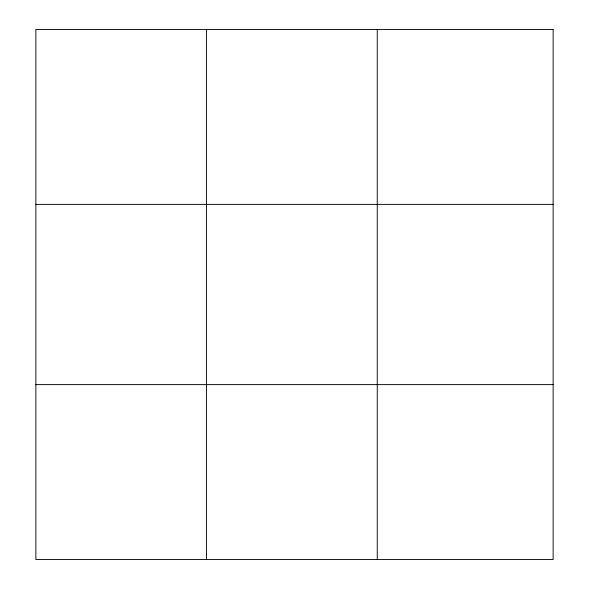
<?xml version="1.0" encoding="UTF-8"?>
<svg xmlns="http://www.w3.org/2000/svg" width="589" height="589" viewBox="0 0 589 589"><rect width="100%" height="100%" fill="white"/><g stroke="black" fill="none" stroke-linecap="round" stroke-linejoin="round"><path stroke-width="0.88" d="M206.562 29.45L206.562 559.55M377.262 29.45L377.262 559.55M35.87 204.383L553.13 204.383M35.87 384.617L553.13 384.617M553.13 29.45L553.13 559.55L35.87 559.55L35.87 29.45L553.13 29.45"/></g></svg>
